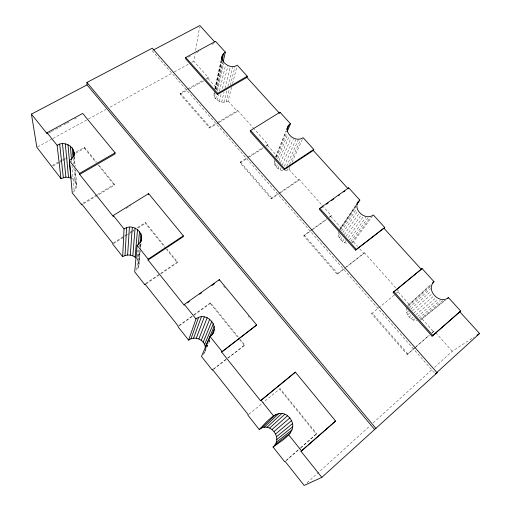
<?xml version="1.0" encoding="UTF-8"?>
<svg xmlns="http://www.w3.org/2000/svg" width="511" height="511" viewBox="0 0 511 511"><rect width="100%" height="100%" fill="white"/><g stroke="black" fill="none" stroke-linecap="round" stroke-linejoin="round"><path stroke-width="0.38" stroke-dasharray="2.56 1.92" d="M83.778 203.634L114.458 185.218L114.477 184.286L98.47 164.548M138.628 249.822L136.641 270.217C140.71 264.749 138.398 257.193 140.11 250.946M73.226 192.091C80.01 186.911 74.74 177.113 75.475 170.227M137.082 257.269L136.935 258.834L138.206 260.98L138.839 263.35M137.159 256.484L137.753 250.205M138.206 260.98L139.299 250.058M139.605 246.934L139.842 244.597M138.034 268.128L139.79 250.786M140.186 246.839L140.506 243.69M140.506 247.069L140.902 243.191M138.781 265.784L140.333 250.716M140.416 249.924L141.068 243.581M165.82 248.582L145.367 223.345L145.456 222.496L136.788 228.021M406.635 307.89C405.07 314.118 410.563 320.78 416.893 320.767M218.453 122.787L209.676 128.057L180.153 94.203L180.319 93.149L187.115 89.304M206.629 79.237L207.99 78.47L208.207 77.397L193.803 61.237L195.119 53.483M195.643 50.378L199.577 27.102M338.595 231.291C336.858 236.829 341.565 242.501 346.988 243.319M214.875 88.62L221.052 60.764M214.907 89.138L221.282 60.445M231.592 87.311L228.085 101.031C222.937 103.937 215.233 101.121 213.892 95.18L214.409 92.861M215.265 89.003L221.627 60.445M215.668 89.118L221.748 61.933M214.531 97.077L215.227 93.992M216.089 90.147L222.323 62.438M161.067 273.736L177.291 262.737L177.464 261.964L166.963 249.017M216.019 89.489L217.073 88.671L222.879 63.006M215.725 98.821L216.6 94.982M217.475 91.143L223.786 63.511M209.676 128.057L209.906 127.06L216.67 123.004M217.386 100.297L218.631 94.937M219.519 91.105L225.396 65.836M219.404 101.395L221.218 93.756M222.483 88.409L227.746 66.251M221.64 102.047L224.042 92.133M224.968 88.32L230.142 66.954M274.631 159.285C271.846 167.052 282.506 173.676 288.907 169.333L290.197 166.452M223.933 102.206L226.948 90.013M227.893 86.199L232.601 67.145M226.13 101.861L229.394 88.908M230.352 85.094L234.958 66.807M232.562 83.497L236.849 66.724M219.13 122.385L237.353 111.443L237.634 110.427L253.315 128.018M214.39 91.463L213.892 95.18M279.894 193.158L271.443 198.888L240.093 162.932L240.394 162L247.113 157.72M266.25 146.255L267.592 145.399L267.949 144.441L253.839 128.606M194.148 315.083L210.283 303.438L210.538 302.761L238.298 336.992M275.518 157.075L286.192 130.605M275.934 156.839L286.294 131.186M274.286 163.303L275.18 161.112M276.662 157.458L286.824 132.585M275.02 165.334L275.914 163.15M277.703 158.787L287.546 134.77M276.298 167.193L277.505 164.293M279.006 160.665L288.939 136.737M278.048 168.751L279.262 165.858M280.482 162.971L291.123 137.67M280.137 169.901L281.063 167.736M282.289 164.855L293.378 138.896M284.295 166.241L295.837 139.612M206.329 347.499L207.281 345.315M208.871 341.674L209.823 339.489M203.697 353.836L204.636 351.689M204.949 350.974L207.76 344.535M209.012 341.674L209.951 339.528M271.443 198.888L271.826 198.019L278.335 193.605M205.032 351.53L210.404 339.266M286.652 166.369L298.341 139.765M286.965 170.265L287.604 168.822M289.526 164.51L300.385 140.065M292.132 162.134L302.455 139.101M280.545 192.717L298.743 180.377L299.171 179.482L321.86 204.949M203.384 354.551L204.713 352.251M343.999 268.939L337.139 274.215L303.777 235.961L304.237 235.169L310.694 230.512M228.053 358.09L244.392 345.525L244.743 344.938L240.285 339.438M329.557 217.354L331.358 215.604L322.39 205.537M355.573 205.626L339.579 229.42L341.08 227.919L355.912 205.914M339.924 229.318L355.88 205.62M340.415 230.142L355.924 207.204M338.423 235.641L339.758 233.687M341.533 231.081L356.64 208.91M339.253 237.826L341.041 235.232M342.824 232.639L357.112 211.88M340.639 239.812L342.434 237.225M344.235 234.645L359.067 213.343M342.472 241.46L344.286 238.886M346.1 236.318L361.06 215.105M344.644 242.655L346.017 240.732M348.304 237.532L363.404 216.396M349.3 240.125L365.933 217.118M350.757 241.492L368.003 217.865M351.574 242.904L370.379 217.347M352.213 242.559L353.497 241.856L372.417 216.255M337.139 274.215L344.555 268.218M346.49 267.023L364.547 252.849L396.153 288.325M430.53 284.844L407.542 305.84L430.703 285.068M280.137 388.584L279.689 389.069L316.226 434.139L316.775 433.769L280.137 388.584L264.193 401.659M407.88 353.944L407.146 354.487L371.574 313.703L372.212 313.071L407.88 353.944L414.44 348.195M396.683 288.913L398.791 291.276L398.101 291.947L408.998 304.179M307.098 482.78L370.226 425.574M373.177 422.897L432.172 369.434M434.535 367.3L452.235 351.261L474.227 336.979M408.41 306.3L430.358 286.709M409.298 307.571L430.664 288.645M276.195 157.12L277.224 156.213L267.592 145.399M406.66 312.611L408.449 311.046M410.831 308.957L430.466 291.736M285.892 460.718L300.161 448.211M300.762 447.687L316.226 434.139M407.146 354.487L415.481 347.18M416.075 346.662L429.183 335.178M432.159 332.572L434.133 330.943L435.168 332.105M286.371 460.405L300.085 448.396M300.679 447.872L316.775 433.769M415.041 347.672L429.361 335.127M431.744 333.031L434.133 330.943M407.606 314.961L409.994 312.885M412.39 310.816L431.514 294.247M409.094 317.082L411.502 315.025M413.904 312.968L433.149 296.514M411.036 318.826L413.456 316.782M415.877 314.738L435.257 298.386M413.284 320.078L415.117 318.551M417.557 316.52L437.691 299.733M418.771 318.212L440.29 300.462M248.863 414.229L263.785 402.112M371.574 313.703L394.403 294.981M396.37 293.263L398.791 291.276M419.908 319.305L443.497 300.002M444.659 300.379L420.317 320.199L445.445 300.129M213.24 369.153L227.101 358.498M227.734 358.013L244.743 344.938M345.18 267.738L364.547 252.849M213.598 369.204L227.427 358.569M178.844 325.622L193.075 315.357M193.72 314.891L210.538 302.761M311.34 230.046L326.836 218.868M329.423 217.003L331.358 215.604M179.304 325.794L193.503 315.549M303.777 235.961L312.157 229.912M312.802 229.452L326.976 219.219M145.59 283.567L159.898 273.87M160.55 273.43L177.464 261.964M278.987 193.164L299.171 179.482M146.14 283.861L160.416 274.177M113.429 243.715L124.077 236.925M124.741 236.504L126.734 235.232M127.405 234.805L129.398 233.533M130.062 233.105L132.062 231.834M132.726 231.413L134.054 230.563M138.047 228.015L145.367 223.345M240.093 162.932L248.812 157.375M249.483 156.947L262.897 148.388M113.448 242.897L124.116 236.095M124.786 235.673L127.45 233.974M130.12 232.275L132.119 230.998M132.79 230.576L134.118 229.72M247.784 157.286L263.242 147.436M265.931 145.724L267.949 144.441M126.134 208.475L130.88 205.531M83.038 203.142L96.707 194.947M97.39 194.538L114.477 184.286M217.347 122.595L237.634 110.427M53.061 166.069L59.212 162.587M59.896 162.198L61.952 161.042M62.636 160.652L64.686 159.489M65.37 159.106L68.104 157.56M75.628 153.306L84.519 148.279L84.468 147.283L75.551 152.31M180.153 94.203L188.981 89.214M189.658 88.831L203.915 80.77M52.243 165.475L61.844 160.058M62.527 159.668L64.584 158.506M187.799 88.92L203.442 80.086M206.163 78.547L208.207 77.397M37.559 146.887L52.211 138.858M52.908 138.475L87.783 119.357M88.48 118.974L105.918 109.418M110.101 107.118L173.58 72.326M174.277 71.942L188.923 63.913M191.714 62.387L193.803 61.237M48.634 133.122L50.723 131.985M51.419 131.608L54.901 129.717M55.597 129.34L61.167 126.313M63.952 124.799L66.04 123.662M66.737 123.285L70.218 121.394M74.395 119.12L76.484 117.99M188.323 57.219L190.399 56.089M196.62 52.71L200.772 50.455M211.835 44.444L213.905 43.314M70.991 177.956C73.91 179.201 76.273 181.82 76.624 185.039M435.685 332.687L452.235 351.261M207.99 78.47L217.073 88.671M228.085 101.031L237.353 111.443M288.907 169.333L298.743 180.377M330.847 216.428L341.08 227.919M353.497 241.856L357.674 246.558M359.77 248.902L363.947 253.597M422.214 319.024L433.347 331.53M152.061 50.678L434.804 373.26M180.319 93.149L209.906 127.06M240.394 162L271.826 198.019M304.237 235.169L337.688 273.5M223.556 285.93L225.064 287.77M248.193 315.919L249.202 317.146M84.468 147.283L96.47 162.083M145.456 222.496L164.964 246.551M84.519 148.279L95.998 162.441M97.991 164.9L114.458 185.218M166.318 249.196L177.291 262.737M210.283 303.438L239.378 339.336M239.883 339.956L244.392 345.525M71.566 160.243L71.7 161.821M71.987 165.257L74.21 191.331M73.067 158.04L73.578 164.331M73.923 168.036L75.654 189.434M74.382 156.187L75.168 166.324M74.108 157.056L74.798 166.401M75.047 169.531L76.471 187.288"/><path stroke-width="0.77" d="M374.486 429.355L87.036 84.877L86.94 82.45L152.272 48.187L437.116 372.762L321.841 477.376L301.017 451.322L335.606 421.058L295.384 372.136L260.565 400.726L221.646 352.047L256.656 325.022L219.334 279.626L184.388 304.422L184.177 305.169L148.069 260.003L183.136 236.746L183.34 235.846L148.618 193.605L113.276 215.501L113.257 216.46L79.665 174.443L79.595 173.389L69.311 160.531C81.76 153.019 67.126 138.602 57.123 145.29L47.082 132.739L82.693 113.416L115.084 152.821L115.064 153.907L79.665 174.443M136.015 257.953C132.598 254.459 126.741 254.114 122.672 256.682L124.045 228.973C134.597 221.48 149.218 237.161 137.133 245.337L134.7 271.903L144.843 284.736L144.939 284.007L178.192 326.088L178.013 326.727L188.616 340.141C194.959 335.152 205.62 340.198 205.352 348.361M125.029 255.545L126.6 227.772M127.622 254.995L129.417 227.21M130.279 255.078L132.311 227.318M132.834 255.787L135.076 228.091M135.102 257.065L137.542 229.477M138.27 244.718L139.541 231.381M139.995 243.038L140.927 233.674M141.062 241.639L141.617 236.216M148.509 194.602L148.618 193.605M148.069 260.003L148.184 259.147L137.133 245.337M185.742 57.5L185.557 58.72L217.379 94.535L246.922 77.391L247.254 76.222L237.238 65.204C229.369 70.761 215.578 58.561 225.345 52.116L215.54 41.334L185.742 57.5L217.641 93.385L217.379 94.535M321.841 477.376L304.147 485.45L285.176 461.452L284.704 461.759L273.053 447.016C281.714 440.591 299.887 431.131 289.814 417.96C278.968 405.268 266.633 422.156 259.243 429.54L247.88 415.156L248.25 414.728L212.614 369.638L212.34 370.168L201.487 356.429L210.078 336.538C221.761 328.094 206.853 310.234 195.981 318.915L188.616 340.141M273.053 447.016C283.528 438.598 269.814 420.598 259.243 429.54M221.57 58.446L221.908 56.9M221.455 59.666L222.483 55.016M222.093 60.375L223.658 53.387M223.058 62.227L225.345 52.116M290.427 123.719C280.954 130.752 294.847 143.732 303.1 137.663L313.773 149.41L313.275 150.445L284.18 169.735L250.237 131.525L250.582 130.439L279.983 112.228L290.427 123.719L287.125 131.844M190.961 338.85L198.53 317.542M193.573 338.199L201.372 316.858M279.983 112.228L279.568 113.333L246.922 77.391M196.281 338.231L204.317 316.909M219.027 280.424L219.334 279.626M198.907 338.946L207.179 317.689M201.264 340.288L209.746 319.145M286.78 129.136L287.674 126.932M286.99 129.558L288.779 125.138M203.206 342.172L211.867 321.183M204.592 344.471L213.394 323.667M205.333 347.033L214.211 326.433M211.733 335.12L214.275 329.288M284.18 169.735L284.621 168.732L313.773 149.41M212.614 334.213L213.566 332.048M221.646 352.047L256.656 325.022M359.833 200.088C350.706 207.728 364.701 221.627 373.369 214.978L384.77 227.523L355.573 250.096L319.273 209.242L319.809 208.316L348.687 187.824L359.833 200.088L356.78 204.617M348.687 187.824L348.093 188.776L313.275 150.445M356.908 203.646L358.237 201.666M355.573 250.096L384.77 227.523M434.018 281.708C425.286 289.967 439.396 304.965 448.498 297.645L460.711 311.078L432.031 336.168L393.138 292.381L422.092 268.588L434.018 281.708L432.274 283.279M260.565 400.726L295.384 372.136M393.138 292.381L422.092 268.588M261.575 428.077L276.049 414.287M264.213 427.311L278.91 413.463M266.966 427.285L281.912 413.444M435.921 373.317L479.561 333.517L459.798 311.761L432.031 336.168M269.667 428.001L284.863 414.236M272.127 429.412L287.552 415.769M301.017 451.322L306.97 446.09M308.159 445.043L335.606 421.058M274.183 431.418L289.814 417.96M275.691 433.896L291.487 420.649M276.56 436.675L292.458 423.67M447.278 298.635L448.498 297.645M276.719 439.569L292.656 426.813M276.157 442.379L292.075 429.866M274.905 444.921L290.733 432.619M459.798 311.761L460.711 311.078M187.403 302.876L189.338 301.503M199.667 294.17L201.602 292.797M211.931 285.464L214.511 283.631M321.195 207.875L322.479 206.968M326.318 204.234L328.241 202.873M331.441 200.599L334.002 198.779M338.486 195.598L339.764 194.685M343.609 191.957L344.893 191.05M148.184 259.147L183.34 235.846M476.891 335.248L479.561 333.517M435.334 373.86L437.116 372.762M79.595 173.389L115.084 152.821M217.641 93.385L247.254 76.222M67.989 144.715L70.991 177.956L65.9 177.132L60.975 178.588L36.862 147.27L31.439 114.119L87.036 84.877M153.466 49.937L199.839 25.55L214.761 41.979M384.08 228.398L421.294 269.367M250.582 130.439L284.621 168.732M319.809 208.316L356.205 249.266M393.879 291.64L432.894 335.529M86.94 82.45L376.013 428.525M113.276 215.501L124.045 228.973M184.388 304.422L195.981 318.915M210.078 336.538L221.972 351.415M261.012 400.222L273.519 415.865M288.734 434.887L301.586 450.958M31.439 114.119L47.242 133.882L47.082 132.739M122.672 256.682L112.765 244.143L112.778 243.325L81.671 203.959L81.734 204.86L72.243 192.845L69.311 160.531M57.123 145.29L60.975 178.588M59.678 144.249L63.332 177.585M62.47 143.789L65.9 177.132M65.306 143.949L68.512 177.26M70.358 146.037L71.495 159.451M72.236 147.82L73.003 157.254M74.082 152.284L74.325 155.408M73.507 149.953L73.942 155.433"/></g></svg>
